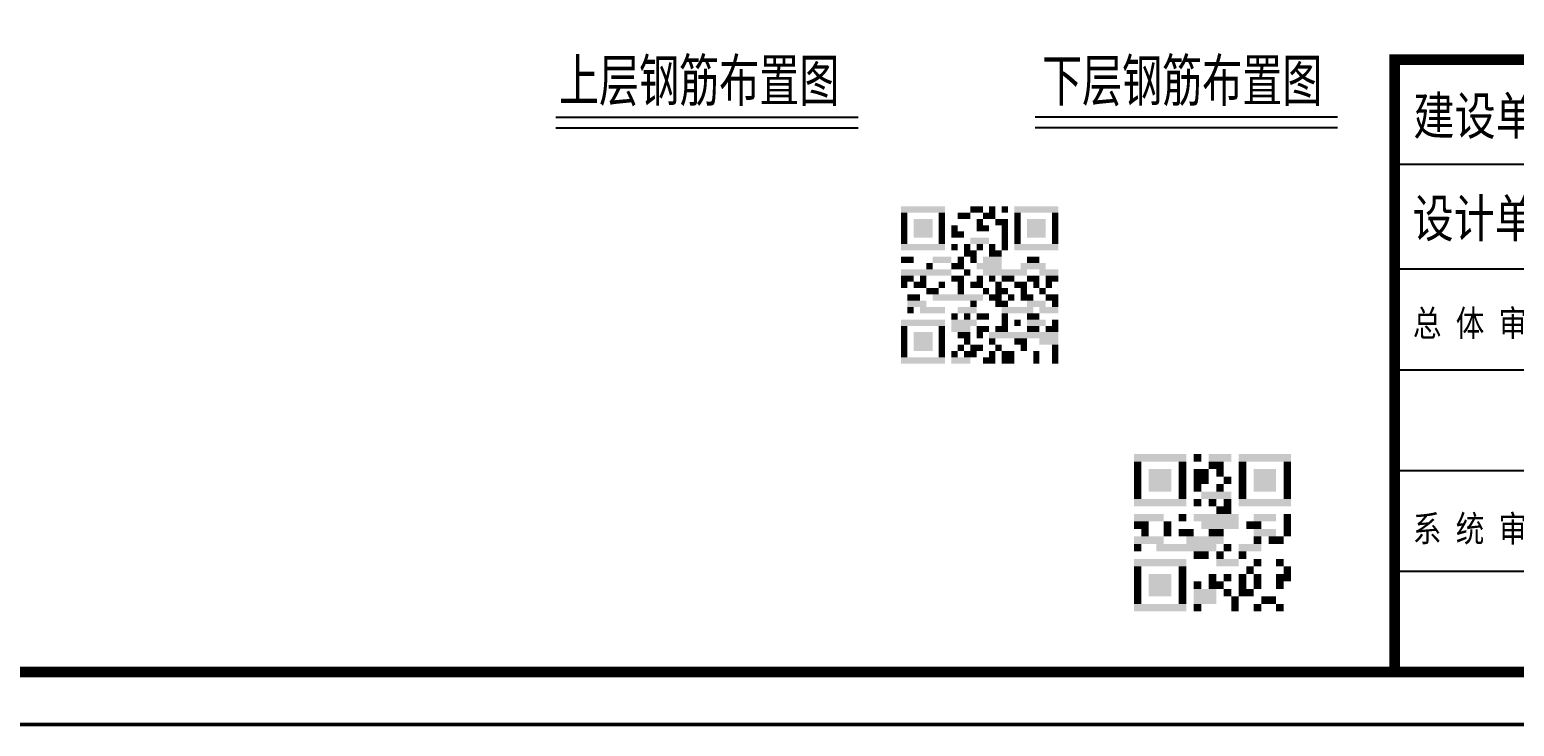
# Model space of a CAD drawing. Header units: millimetres. Extents: x -18 to 15743, y -16244 to -4817.
# Drawn here: x 5683 to 9930, y -16244 to -14251 of the extents above; entities that cross this region are included whole.
import ezdxf
from ezdxf.enums import TextEntityAlignment as Align

# ---------------------------------------------------------------- set-up
doc = ezdxf.new("R2010")
doc.units = ezdxf.units.MM
for name, color, linetype in [('GesoftDrawFrameFrameBlockLayer', 7, 'Continuous'), ('GesoftDrawFrameInLineLayer', 85, 'Continuous'), ('GesoftDrawFrameOutLineLayer', 180, 'Continuous'), ('GesoftDrawFrameTitleLayer', 7, 'Continuous'), ('标注', 3, 'Continuous')]:
    doc.layers.add(name, color=color, linetype=linetype)
doc.styles.add('宋体', font='SimSun.ttf', dxfattribs={"width": 0.7})
doc.styles.add('宋体样式', font='SimSun.ttf', dxfattribs={"width": 0.8})
doc.styles.add('宋体样式宽度0.7', font='SimSun.ttf', dxfattribs={"width": 0.7})
doc.styles.add('条形码', font='BC_C39.FBC', dxfattribs={"height": 11})

# ---------------------------------------------------------------- blocks, each defined once
blk = doc.blocks.new('0.25_a528e8101059b214a0224c9661d1e9c2')
at = {"layer": 'GesoftDrawFrameInLineLayer', "color": 0, "const_width": 1}
blk.add_lwpolyline([(0, 0), (0, 287), (-495, 287), (-495, 0), (0, 0)], dxfattribs=at)
at = {"layer": 'GesoftDrawFrameOutLineLayer', "color": 0, "const_width": 0.35}
blk.add_lwpolyline([(5, -5), (5, 292), (-520, 292), (-520, -5), (5, -5)], dxfattribs=at)
blk = doc.blocks.new('GESOFT00000000NEW_049a35bf7f0736cc4250df00ece10f93_a528e8101059b214a0224c9661d1e9c2_2e1cf7a908f61d0b50dc33cccab90907')
at = {"color": 0}
for points in [[(-247.07, 44.41), (-242.87, 44.41), (-247.07, 43.81), (-242.87, 43.81)], [(-240.47, 44.41), (-239.27, 44.41), (-240.47, 43.81), (-239.27, 43.81)], [(-238.67, 44.41), (-238.07, 44.41), (-238.67, 43.81), (-238.07, 43.81)], [(-237.47, 44.41), (-236.87, 44.41), (-237.47, 43.81), (-236.87, 43.81)], [(-236.27, 44.41), (-232.07, 44.41), (-236.27, 43.81), (-232.07, 43.81)], [(-247.07, 43.81), (-246.47, 43.81), (-247.07, 43.21), (-246.47, 43.21)], [(-247.07, 43.21), (-246.47, 43.21), (-247.07, 42.61), (-246.47, 42.61)], [(-247.07, 42.61), (-246.47, 42.61), (-247.07, 42.01), (-246.47, 42.01)], [(-245.87, 43.21), (-244.07, 43.21), (-245.87, 42.61), (-244.07, 42.61)], [(-245.87, 42.61), (-244.07, 42.61), (-245.87, 42.01), (-244.07, 42.01)], [(-243.47, 43.81), (-242.87, 43.81), (-243.47, 43.21), (-242.87, 43.21)], [(-243.47, 43.21), (-242.87, 43.21), (-243.47, 42.61), (-242.87, 42.61)], [(-243.47, 42.61), (-242.87, 42.61), (-243.47, 42.01), (-242.87, 42.01)], [(-242.27, 42.61), (-241.67, 42.61), (-242.27, 42.01), (-241.67, 42.01)], [(-241.67, 43.81), (-240.47, 43.81), (-241.67, 43.21), (-240.47, 43.21)], [(-239.87, 43.21), (-239.27, 43.21), (-239.87, 42.61), (-239.27, 42.61)], [(-239.87, 42.61), (-238.67, 42.61), (-239.87, 42.01), (-238.67, 42.01)], [(-239.27, 43.81), (-238.07, 43.81), (-239.27, 43.21), (-238.07, 43.21)], [(-238.07, 43.21), (-236.87, 43.21), (-238.07, 42.61), (-236.87, 42.61)], [(-237.47, 42.61), (-236.87, 42.61), (-237.47, 42.01), (-236.87, 42.01)], [(-236.27, 43.81), (-235.67, 43.81), (-236.27, 43.21), (-235.67, 43.21)], [(-236.27, 43.21), (-235.67, 43.21), (-236.27, 42.61), (-235.67, 42.61)], [(-236.27, 42.61), (-235.67, 42.61), (-236.27, 42.01), (-235.67, 42.01)], [(-235.07, 43.21), (-233.27, 43.21), (-235.07, 42.61), (-233.27, 42.61)], [(-235.07, 42.61), (-233.27, 42.61), (-235.07, 42.01), (-233.27, 42.01)], [(-232.67, 43.81), (-232.07, 43.81), (-232.67, 43.21), (-232.07, 43.21)], [(-232.67, 43.21), (-232.07, 43.21), (-232.67, 42.61), (-232.07, 42.61)], [(-232.67, 42.61), (-232.07, 42.61), (-232.67, 42.01), (-232.07, 42.01)], [(-247.07, 42.01), (-246.47, 42.01), (-247.07, 41.41), (-246.47, 41.41)], [(-247.07, 41.41), (-246.47, 41.41), (-247.07, 40.81), (-246.47, 40.81)], [(-245.87, 42.01), (-244.07, 42.01), (-245.87, 41.41), (-244.07, 41.41)], [(-243.47, 42.01), (-242.87, 42.01), (-243.47, 41.41), (-242.87, 41.41)], [(-243.47, 41.41), (-242.87, 41.41), (-243.47, 40.81), (-242.87, 40.81)], [(-242.27, 42.01), (-241.07, 42.01), (-242.27, 41.41), (-241.07, 41.41)], [(-240.47, 41.41), (-238.67, 41.41), (-240.47, 40.81), (-238.67, 40.81)], [(-237.47, 42.01), (-236.87, 42.01), (-237.47, 41.41), (-236.87, 41.41)], [(-237.47, 41.41), (-236.87, 41.41), (-237.47, 40.81), (-236.87, 40.81)], [(-236.27, 42.01), (-235.67, 42.01), (-236.27, 41.41), (-235.67, 41.41)], [(-236.27, 41.41), (-235.67, 41.41), (-236.27, 40.81), (-235.67, 40.81)], [(-235.07, 42.01), (-233.27, 42.01), (-235.07, 41.41), (-233.27, 41.41)], [(-232.67, 42.01), (-232.07, 42.01), (-232.67, 41.41), (-232.07, 41.41)], [(-232.67, 41.41), (-232.07, 41.41), (-232.67, 40.81), (-232.07, 40.81)], [(-247.07, 40.81), (-242.87, 40.81), (-247.07, 40.21), (-242.87, 40.21)], [(-242.27, 40.81), (-241.67, 40.81), (-242.27, 40.21), (-241.67, 40.21)], [(-241.07, 40.81), (-240.47, 40.81), (-241.07, 40.21), (-240.47, 40.21)], [(-241.07, 40.21), (-239.87, 40.21), (-241.07, 39.61), (-239.87, 39.61)], [(-239.87, 40.81), (-239.27, 40.81), (-239.87, 40.21), (-239.27, 40.21)], [(-238.67, 40.81), (-238.07, 40.81), (-238.67, 40.21), (-238.07, 40.21)], [(-238.67, 40.21), (-237.47, 40.21), (-238.67, 39.61), (-237.47, 39.61)], [(-237.47, 40.81), (-236.87, 40.81), (-237.47, 40.21), (-236.87, 40.21)], [(-236.27, 40.81), (-232.07, 40.81), (-236.27, 40.21), (-232.07, 40.21)], [(-247.07, 39.61), (-245.87, 39.61), (-247.07, 39.01), (-245.87, 39.01)], [(-247.07, 38.41), (-242.27, 38.41), (-247.07, 37.81), (-242.27, 37.81)], [(-244.67, 39.01), (-244.07, 39.01), (-244.67, 38.41), (-244.07, 38.41)], [(-244.07, 39.61), (-242.27, 39.61), (-244.07, 39.01), (-242.27, 39.01)], [(-242.27, 39.01), (-241.07, 39.01), (-242.27, 38.41), (-241.07, 38.41)], [(-241.67, 39.61), (-241.07, 39.61), (-241.67, 39.01), (-241.07, 39.01)], [(-241.07, 38.41), (-240.47, 38.41), (-241.07, 37.81), (-240.47, 37.81)], [(-240.47, 39.61), (-239.87, 39.61), (-240.47, 39.01), (-239.87, 39.01)], [(-239.87, 39.01), (-237.47, 39.01), (-239.87, 38.41), (-237.47, 38.41)], [(-239.27, 39.61), (-237.47, 39.61), (-239.27, 39.01), (-237.47, 39.01)], [(-239.27, 38.41), (-235.07, 38.41), (-239.27, 37.81), (-235.07, 37.81)], [(-235.67, 39.01), (-233.27, 39.01), (-235.67, 38.41), (-233.27, 38.41)], [(-235.07, 39.61), (-233.87, 39.61), (-235.07, 39.01), (-233.87, 39.01)], [(-233.87, 38.41), (-232.07, 38.41), (-233.87, 37.81), (-232.07, 37.81)], [(-247.07, 37.81), (-245.87, 37.81), (-247.07, 37.21), (-245.87, 37.21)], [(-247.07, 37.21), (-246.47, 37.21), (-247.07, 36.61), (-246.47, 36.61)], [(-245.87, 37.21), (-244.67, 37.21), (-245.87, 36.61), (-244.67, 36.61)], [(-245.27, 37.81), (-244.67, 37.81), (-245.27, 37.21), (-244.67, 37.21)], [(-243.47, 37.21), (-242.87, 37.21), (-243.47, 36.61), (-242.87, 36.61)], [(-242.27, 37.81), (-241.07, 37.81), (-242.27, 37.21), (-241.07, 37.21)], [(-241.67, 37.21), (-241.07, 37.21), (-241.67, 36.61), (-241.07, 36.61)], [(-240.47, 37.21), (-239.27, 37.21), (-240.47, 36.61), (-239.27, 36.61)], [(-239.87, 37.81), (-239.27, 37.81), (-239.87, 37.21), (-239.27, 37.21)], [(-238.67, 37.81), (-238.07, 37.81), (-238.67, 37.21), (-238.07, 37.21)], [(-238.07, 37.21), (-237.47, 37.21), (-238.07, 36.61), (-237.47, 36.61)], [(-237.47, 37.81), (-236.27, 37.81), (-237.47, 37.21), (-236.27, 37.21)], [(-236.27, 37.21), (-235.07, 37.21), (-236.27, 36.61), (-235.07, 36.61)], [(-235.07, 37.81), (-233.87, 37.81), (-235.07, 37.21), (-233.87, 37.21)], [(-234.47, 37.21), (-233.87, 37.21), (-234.47, 36.61), (-233.87, 36.61)], [(-233.27, 37.81), (-232.07, 37.81), (-233.27, 37.21), (-232.07, 37.21)], [(-233.27, 37.21), (-232.67, 37.21), (-233.27, 36.61), (-232.67, 36.61)], [(-246.47, 36.01), (-245.27, 36.01), (-246.47, 35.41), (-245.27, 35.41)], [(-246.47, 35.41), (-244.67, 35.41), (-246.47, 34.81), (-244.67, 34.81)], [(-244.67, 36.61), (-243.47, 36.61), (-244.67, 36.01), (-243.47, 36.01)], [(-244.07, 36.01), (-239.27, 36.01), (-244.07, 35.41), (-239.27, 35.41)], [(-241.67, 36.61), (-241.07, 36.61), (-241.67, 36.01), (-241.07, 36.01)], [(-240.47, 35.41), (-239.87, 35.41), (-240.47, 34.81), (-239.87, 34.81)], [(-239.27, 36.61), (-238.67, 36.61), (-239.27, 36.01), (-238.67, 36.01)], [(-238.67, 36.01), (-237.47, 36.01), (-238.67, 35.41), (-237.47, 35.41)], [(-238.07, 36.61), (-236.87, 36.61), (-238.07, 36.01), (-236.87, 36.01)], [(-238.07, 35.41), (-236.87, 35.41), (-238.07, 34.81), (-236.87, 34.81)], [(-236.87, 36.01), (-236.27, 36.01), (-236.87, 35.41), (-236.27, 35.41)], [(-235.67, 36.61), (-235.07, 36.61), (-235.67, 36.01), (-235.07, 36.01)], [(-235.67, 36.01), (-234.47, 36.01), (-235.67, 35.41), (-234.47, 35.41)], [(-235.07, 35.41), (-233.27, 35.41), (-235.07, 34.81), (-233.27, 34.81)], [(-233.87, 36.61), (-233.27, 36.61), (-233.87, 36.01), (-233.27, 36.01)], [(-233.27, 36.01), (-232.07, 36.01), (-233.27, 35.41), (-232.07, 35.41)], [(-232.67, 35.41), (-232.07, 35.41), (-232.67, 34.81), (-232.07, 34.81)], [(-246.47, 34.81), (-245.87, 34.81), (-246.47, 34.21), (-245.87, 34.21)], [(-245.27, 34.81), (-242.87, 34.81), (-245.27, 34.21), (-242.87, 34.21)], [(-242.27, 34.21), (-241.67, 34.21), (-242.27, 33.61), (-241.67, 33.61)], [(-241.67, 34.81), (-239.87, 34.81), (-241.67, 34.21), (-239.87, 34.21)], [(-241.07, 34.21), (-240.47, 34.21), (-241.07, 33.61), (-240.47, 33.61)], [(-239.87, 34.21), (-238.67, 34.21), (-239.87, 33.61), (-238.67, 33.61)], [(-237.47, 34.81), (-234.47, 34.81), (-237.47, 34.21), (-234.47, 34.21)], [(-237.47, 34.21), (-236.87, 34.21), (-237.47, 33.61), (-236.87, 33.61)], [(-235.07, 34.21), (-233.87, 34.21), (-235.07, 33.61), (-233.87, 33.61)], [(-233.87, 34.81), (-232.07, 34.81), (-233.87, 34.21), (-232.07, 34.21)], [(-247.07, 33.61), (-242.87, 33.61), (-247.07, 33.01), (-242.87, 33.01)], [(-247.07, 33.01), (-246.47, 33.01), (-247.07, 32.41), (-246.47, 32.41)], [(-243.47, 33.01), (-242.87, 33.01), (-243.47, 32.41), (-242.87, 32.41)], [(-242.27, 33.61), (-239.87, 33.61), (-242.27, 33.01), (-239.87, 33.01)], [(-242.27, 33.01), (-240.47, 33.01), (-242.27, 32.41), (-240.47, 32.41)], [(-239.87, 33.01), (-238.67, 33.01), (-239.87, 32.41), (-238.67, 32.41)], [(-238.07, 33.01), (-236.87, 33.01), (-238.07, 32.41), (-236.87, 32.41)], [(-237.47, 33.61), (-236.87, 33.61), (-237.47, 33.01), (-236.87, 33.01)], [(-236.27, 33.61), (-235.67, 33.61), (-236.27, 33.01), (-235.67, 33.01)], [(-235.07, 33.61), (-233.27, 33.61), (-235.07, 33.01), (-233.27, 33.01)], [(-235.07, 33.01), (-233.87, 33.01), (-235.07, 32.41), (-233.87, 32.41)], [(-233.27, 33.01), (-232.07, 33.01), (-233.27, 32.41), (-232.07, 32.41)], [(-232.67, 33.61), (-232.07, 33.61), (-232.67, 33.01), (-232.07, 33.01)], [(-247.07, 32.41), (-246.47, 32.41), (-247.07, 31.81), (-246.47, 31.81)], [(-247.07, 31.81), (-246.47, 31.81), (-247.07, 31.21), (-246.47, 31.21)], [(-247.07, 31.21), (-246.47, 31.21), (-247.07, 30.61), (-246.47, 30.61)], [(-245.87, 32.41), (-244.07, 32.41), (-245.87, 31.81), (-244.07, 31.81)], [(-245.87, 31.81), (-244.07, 31.81), (-245.87, 31.21), (-244.07, 31.21)], [(-245.87, 31.21), (-244.07, 31.21), (-245.87, 30.61), (-244.07, 30.61)], [(-243.47, 32.41), (-242.87, 32.41), (-243.47, 31.81), (-242.87, 31.81)], [(-243.47, 31.81), (-242.87, 31.81), (-243.47, 31.21), (-242.87, 31.21)], [(-243.47, 31.21), (-242.87, 31.21), (-243.47, 30.61), (-242.87, 30.61)], [(-241.67, 32.41), (-240.47, 32.41), (-241.67, 31.81), (-240.47, 31.81)], [(-241.67, 31.21), (-241.07, 31.21), (-241.67, 30.61), (-241.07, 30.61)], [(-241.07, 31.81), (-240.47, 31.81), (-241.07, 31.21), (-240.47, 31.21)], [(-240.47, 31.21), (-239.27, 31.21), (-240.47, 30.61), (-239.27, 30.61)], [(-239.87, 32.41), (-239.27, 32.41), (-239.87, 31.81), (-239.27, 31.81)], [(-238.67, 32.41), (-232.07, 32.41), (-238.67, 31.81), (-232.07, 31.81)], [(-238.67, 31.81), (-238.07, 31.81), (-238.67, 31.21), (-238.07, 31.21)], [(-238.07, 31.21), (-237.47, 31.21), (-238.07, 30.61), (-237.47, 30.61)], [(-236.27, 31.81), (-235.07, 31.81), (-236.27, 31.21), (-235.07, 31.21)], [(-235.67, 31.21), (-235.07, 31.21), (-235.67, 30.61), (-235.07, 30.61)], [(-233.87, 31.81), (-232.07, 31.81), (-233.87, 31.21), (-232.07, 31.21)], [(-232.67, 31.21), (-232.07, 31.21), (-232.67, 30.61), (-232.07, 30.61)], [(-247.07, 30.61), (-246.47, 30.61), (-247.07, 30.01), (-246.47, 30.01)], [(-247.07, 30.01), (-242.87, 30.01), (-247.07, 29.41), (-242.87, 29.41)], [(-243.47, 30.61), (-242.87, 30.61), (-243.47, 30.01), (-242.87, 30.01)], [(-242.27, 30.61), (-241.67, 30.61), (-242.27, 30.01), (-241.67, 30.01)], [(-242.27, 30.01), (-240.47, 30.01), (-242.27, 29.41), (-240.47, 29.41)], [(-241.07, 30.61), (-239.87, 30.61), (-241.07, 30.01), (-239.87, 30.01)], [(-239.27, 30.01), (-238.07, 30.01), (-239.27, 29.41), (-238.07, 29.41)], [(-238.67, 30.61), (-238.07, 30.61), (-238.67, 30.01), (-238.07, 30.01)], [(-237.47, 30.61), (-236.27, 30.61), (-237.47, 30.01), (-236.27, 30.01)], [(-237.47, 30.01), (-236.27, 30.01), (-237.47, 29.41), (-236.27, 29.41)], [(-234.47, 30.61), (-233.87, 30.61), (-234.47, 30.01), (-233.87, 30.01)], [(-234.47, 30.01), (-233.87, 30.01), (-234.47, 29.41), (-233.87, 29.41)], [(-232.67, 30.61), (-232.07, 30.61), (-232.67, 30.01), (-232.07, 30.01)], [(-232.67, 30.01), (-232.07, 30.01), (-232.67, 29.41), (-232.07, 29.41)], [(-224.87, 20.79), (-219.87, 20.79), (-224.87, 20.07), (-219.87, 20.07)], [(-224.87, 20.07), (-224.15, 20.07), (-224.87, 19.36), (-224.15, 19.36)], [(-220.58, 20.07), (-219.87, 20.07), (-220.58, 19.36), (-219.87, 19.36)], [(-219.15, 20.79), (-218.44, 20.79), (-219.15, 20.07), (-218.44, 20.07)], [(-217.72, 20.79), (-215.58, 20.79), (-217.72, 20.07), (-215.58, 20.07)], [(-217.72, 20.07), (-216.3, 20.07), (-217.72, 19.36), (-216.3, 19.36)], [(-214.87, 20.79), (-209.87, 20.79), (-214.87, 20.07), (-209.87, 20.07)], [(-214.87, 20.07), (-214.15, 20.07), (-214.87, 19.36), (-214.15, 19.36)], [(-210.58, 20.07), (-209.87, 20.07), (-210.58, 19.36), (-209.87, 19.36)], [(-224.87, 19.36), (-224.15, 19.36), (-224.87, 18.64), (-224.15, 18.64)], [(-224.87, 18.64), (-224.15, 18.64), (-224.87, 17.93), (-224.15, 17.93)], [(-223.44, 19.36), (-221.3, 19.36), (-223.44, 18.64), (-221.3, 18.64)], [(-223.44, 18.64), (-221.3, 18.64), (-223.44, 17.93), (-221.3, 17.93)], [(-220.58, 19.36), (-219.87, 19.36), (-220.58, 18.64), (-219.87, 18.64)], [(-220.58, 18.64), (-219.87, 18.64), (-220.58, 17.93), (-219.87, 17.93)], [(-219.15, 19.36), (-217.72, 19.36), (-219.15, 18.64), (-217.72, 18.64)], [(-219.15, 18.64), (-217.72, 18.64), (-219.15, 17.93), (-217.72, 17.93)], [(-217.01, 19.36), (-216.3, 19.36), (-217.01, 18.64), (-216.3, 18.64)], [(-216.3, 18.64), (-215.58, 18.64), (-216.3, 17.93), (-215.58, 17.93)], [(-214.87, 19.36), (-214.15, 19.36), (-214.87, 18.64), (-214.15, 18.64)], [(-214.87, 18.64), (-214.15, 18.64), (-214.87, 17.93), (-214.15, 17.93)], [(-213.44, 19.36), (-211.3, 19.36), (-213.44, 18.64), (-211.3, 18.64)], [(-213.44, 18.64), (-211.3, 18.64), (-213.44, 17.93), (-211.3, 17.93)], [(-210.58, 19.36), (-209.87, 19.36), (-210.58, 18.64), (-209.87, 18.64)], [(-210.58, 18.64), (-209.87, 18.64), (-210.58, 17.93), (-209.87, 17.93)], [(-224.87, 17.93), (-224.15, 17.93), (-224.87, 17.21), (-224.15, 17.21)], [(-224.87, 17.21), (-224.15, 17.21), (-224.87, 16.5), (-224.15, 16.5)], [(-223.44, 17.93), (-221.3, 17.93), (-223.44, 17.21), (-221.3, 17.21)], [(-220.58, 17.93), (-219.87, 17.93), (-220.58, 17.21), (-219.87, 17.21)], [(-220.58, 17.21), (-219.87, 17.21), (-220.58, 16.5), (-219.87, 16.5)], [(-219.15, 17.93), (-218.44, 17.93), (-219.15, 17.21), (-218.44, 17.21)], [(-218.44, 17.21), (-215.58, 17.21), (-218.44, 16.5), (-215.58, 16.5)], [(-217.01, 17.93), (-216.3, 17.93), (-217.01, 17.21), (-216.3, 17.21)], [(-214.87, 17.93), (-214.15, 17.93), (-214.87, 17.21), (-214.15, 17.21)], [(-214.87, 17.21), (-214.15, 17.21), (-214.87, 16.5), (-214.15, 16.5)], [(-213.44, 17.93), (-211.3, 17.93), (-213.44, 17.21), (-211.3, 17.21)], [(-210.58, 17.93), (-209.87, 17.93), (-210.58, 17.21), (-209.87, 17.21)], [(-210.58, 17.21), (-209.87, 17.21), (-210.58, 16.5), (-209.87, 16.5)], [(-224.87, 16.5), (-219.87, 16.5), (-224.87, 15.79), (-219.87, 15.79)], [(-219.15, 16.5), (-218.44, 16.5), (-219.15, 15.79), (-218.44, 15.79)], [(-217.72, 16.5), (-217.01, 16.5), (-217.72, 15.79), (-217.01, 15.79)], [(-217.01, 15.79), (-215.58, 15.79), (-217.01, 15.07), (-215.58, 15.07)], [(-216.3, 16.5), (-215.58, 16.5), (-216.3, 15.79), (-215.58, 15.79)], [(-214.87, 16.5), (-209.87, 16.5), (-214.87, 15.79), (-209.87, 15.79)], [(-224.87, 15.07), (-222.01, 15.07), (-224.87, 14.36), (-222.01, 14.36)], [(-224.87, 14.36), (-223.44, 14.36), (-224.87, 13.64), (-223.44, 13.64)], [(-222.01, 14.36), (-221.3, 14.36), (-222.01, 13.64), (-221.3, 13.64)], [(-220.58, 15.07), (-219.87, 15.07), (-220.58, 14.36), (-219.87, 14.36)], [(-219.15, 15.07), (-214.87, 15.07), (-219.15, 14.36), (-214.87, 14.36)], [(-218.44, 14.36), (-214.87, 14.36), (-218.44, 13.64), (-214.87, 13.64)], [(-214.15, 14.36), (-212.72, 14.36), (-214.15, 13.64), (-212.72, 13.64)], [(-213.44, 15.07), (-211.3, 15.07), (-213.44, 14.36), (-211.3, 14.36)], [(-210.58, 15.07), (-209.87, 15.07), (-210.58, 14.36), (-209.87, 14.36)], [(-210.58, 14.36), (-209.87, 14.36), (-210.58, 13.64), (-209.87, 13.64)], [(-224.87, 12.93), (-222.01, 12.93), (-224.87, 12.21), (-222.01, 12.21)], [(-224.15, 13.64), (-223.44, 13.64), (-224.15, 12.93), (-223.44, 12.93)], [(-222.01, 13.64), (-221.3, 13.64), (-222.01, 12.93), (-221.3, 12.93)], [(-220.58, 13.64), (-219.15, 13.64), (-220.58, 12.93), (-219.15, 12.93)], [(-219.87, 12.93), (-216.3, 12.93), (-219.87, 12.21), (-216.3, 12.21)], [(-217.72, 13.64), (-216.3, 13.64), (-217.72, 12.93), (-216.3, 12.93)], [(-213.44, 13.64), (-211.3, 13.64), (-213.44, 12.93), (-211.3, 12.93)], [(-213.44, 12.93), (-212.72, 12.93), (-213.44, 12.21), (-212.72, 12.21)], [(-212.01, 12.93), (-210.58, 12.93), (-212.01, 12.21), (-210.58, 12.21)], [(-210.58, 13.64), (-209.87, 13.64), (-210.58, 12.93), (-209.87, 12.93)], [(-224.87, 12.21), (-224.15, 12.21), (-224.87, 11.5), (-224.15, 11.5)], [(-222.72, 12.21), (-217.01, 12.21), (-222.72, 11.5), (-217.01, 11.5)], [(-219.15, 11.5), (-217.72, 11.5), (-219.15, 10.79), (-217.72, 10.79)], [(-217.01, 11.5), (-216.3, 11.5), (-217.01, 10.79), (-216.3, 10.79)], [(-216.3, 12.21), (-215.58, 12.21), (-216.3, 11.5), (-215.58, 11.5)], [(-214.87, 12.21), (-212.72, 12.21), (-214.87, 11.5), (-212.72, 11.5)], [(-214.87, 11.5), (-214.15, 11.5), (-214.87, 10.79), (-214.15, 10.79)], [(-224.87, 10.79), (-219.87, 10.79), (-224.87, 10.07), (-219.87, 10.07)], [(-224.87, 10.07), (-224.15, 10.07), (-224.87, 9.36), (-224.15, 9.36)], [(-220.58, 10.07), (-219.87, 10.07), (-220.58, 9.36), (-219.87, 9.36)], [(-217.01, 10.79), (-214.87, 10.79), (-217.01, 10.07), (-214.87, 10.07)], [(-214.15, 10.07), (-213.44, 10.07), (-214.15, 9.36), (-213.44, 9.36)], [(-213.44, 10.79), (-212.72, 10.79), (-213.44, 10.07), (-212.72, 10.07)], [(-211.3, 10.79), (-210.58, 10.79), (-211.3, 10.07), (-210.58, 10.07)], [(-210.58, 10.07), (-209.87, 10.07), (-210.58, 9.36), (-209.87, 9.36)], [(-224.87, 9.36), (-224.15, 9.36), (-224.87, 8.64), (-224.15, 8.64)], [(-224.87, 8.64), (-224.15, 8.64), (-224.87, 7.93), (-224.15, 7.93)], [(-223.44, 9.36), (-221.3, 9.36), (-223.44, 8.64), (-221.3, 8.64)], [(-223.44, 8.64), (-221.3, 8.64), (-223.44, 7.93), (-221.3, 7.93)], [(-220.58, 9.36), (-219.87, 9.36), (-220.58, 8.64), (-219.87, 8.64)], [(-220.58, 8.64), (-219.87, 8.64), (-220.58, 7.93), (-219.87, 7.93)], [(-219.15, 8.64), (-218.44, 8.64), (-219.15, 7.93), (-218.44, 7.93)], [(-217.72, 9.36), (-217.01, 9.36), (-217.72, 8.64), (-217.01, 8.64)], [(-217.72, 8.64), (-216.3, 8.64), (-217.72, 7.93), (-216.3, 7.93)], [(-216.3, 9.36), (-215.58, 9.36), (-216.3, 8.64), (-215.58, 8.64)], [(-214.87, 9.36), (-214.15, 9.36), (-214.87, 8.64), (-214.15, 8.64)], [(-214.87, 8.64), (-214.15, 8.64), (-214.87, 7.93), (-214.15, 7.93)], [(-213.44, 9.36), (-212.72, 9.36), (-213.44, 8.64), (-212.72, 8.64)], [(-213.44, 8.64), (-212.72, 8.64), (-213.44, 7.93), (-212.72, 7.93)], [(-211.3, 9.36), (-209.87, 9.36), (-211.3, 8.64), (-209.87, 8.64)], [(-211.3, 8.64), (-210.58, 8.64), (-211.3, 7.93), (-210.58, 7.93)], [(-224.87, 7.93), (-224.15, 7.93), (-224.87, 7.21), (-224.15, 7.21)], [(-224.87, 7.21), (-224.15, 7.21), (-224.87, 6.5), (-224.15, 6.5)], [(-223.44, 7.93), (-221.3, 7.93), (-223.44, 7.21), (-221.3, 7.21)], [(-220.58, 7.93), (-219.87, 7.93), (-220.58, 7.21), (-219.87, 7.21)], [(-220.58, 7.21), (-219.87, 7.21), (-220.58, 6.5), (-219.87, 6.5)], [(-219.15, 7.93), (-217.01, 7.93), (-219.15, 7.21), (-217.01, 7.21)], [(-219.15, 7.21), (-217.01, 7.21), (-219.15, 6.5), (-217.01, 6.5)], [(-216.3, 7.93), (-215.58, 7.93), (-216.3, 7.21), (-215.58, 7.21)], [(-215.58, 7.21), (-214.87, 7.21), (-215.58, 6.5), (-214.87, 6.5)], [(-214.87, 7.93), (-213.44, 7.93), (-214.87, 7.21), (-213.44, 7.21)], [(-212.72, 7.21), (-211.3, 7.21), (-212.72, 6.5), (-211.3, 6.5)], [(-224.87, 6.5), (-219.87, 6.5), (-224.87, 5.79), (-219.87, 5.79)], [(-219.15, 6.5), (-218.44, 6.5), (-219.15, 5.79), (-218.44, 5.79)], [(-215.58, 6.5), (-214.87, 6.5), (-215.58, 5.79), (-214.87, 5.79)], [(-213.44, 6.5), (-212.72, 6.5), (-213.44, 5.79), (-212.72, 5.79)], [(-211.3, 6.5), (-210.58, 6.5), (-211.3, 5.79), (-210.58, 5.79)]]:
    blk.add_solid(points, dxfattribs=at)
at = {"layer": 'GesoftDrawFrameTitleLayer', "color": 7}
for p, q in [((-200, 48.4), (-200, 0)), ((-180, 48.4), (-200, 48.4)), ((-180, 38.4), (-200, 38.4)), ((-180, 28.8), (-200, 28.8)), ((-180, 19.2), (-200, 19.2)), ((-180, 9.6), (-200, 9.6)), ((-180, 0), (-200, 0))]:
    blk.add_line(p, q, dxfattribs=at)
at = {"layer": 'GesoftDrawFrameTitleLayer', "color": 7, "const_width": 1}
blk.add_lwpolyline([(0, 0), (0, 58.4), (-200, 58.4), (-200, 0)], close=True, dxfattribs=at)
at = {"layer": 'GesoftDrawFrameFrameBlockLayer'}
blk.add_blockref('0.25_a528e8101059b214a0224c9661d1e9c2', (0, 0), dxfattribs=at)
at = {"layer": 'GesoftDrawFrameTitleLayer', "color": 7, "style": '宋体样式宽度0.7', "width": 0.8}
for s, height, p in [('建设单位', 3.6, (-198.22, 51.24)), ('设计单位', 3.6, (-198.3, 41.47)), ('总 体 审 定', 2.5, (-198.26, 32.01)), ('系 统 审 定', 2.5, (-198.26, 12.42))]:
    blk.add_text(s, height=height, dxfattribs=at).set_placement(p)
at = {"layer": 'GesoftDrawFrameTitleLayer', "color": 7, "style": '条形码', "width": 2}
blk.add_attdef('BARCODE', (-2.8, 60.5), '', height=6, rotation=90, dxfattribs=at)
at = {"layer": 'GesoftDrawFrameTitleLayer', "style": '宋体样式'}
for tag, height, width, p in [('GCMC0', 3.6, 0.8, (-40, 43.4)), ('SHEJI', 2.5, 0.8, (-154, 35.2)), ('SHEJI2', 2.5, 0.8, (-137.76, 35.27)), ('SJJD', 2.5, 0.8, (-14, 34.4)), ('JIAOHE', 2.5, 0.8, (-154, 28.8)), ('JIAOHE2', 2.5, 0.8, (-137.61, 28.83)), ('VERSION0', 2.5, 0.8, (-14, 26.4)), ('ZTSD', 2.5, 0.8, (-190, 24)), ('CEMING', 4, 0.7, (-84, 22.59)), ('ZYFZR1', 2.5, 0.8, (-154, 22.4)), ('ZYFZR2', 2.5, 0.8, (-137.76, 22.24)), ('BILI', 2.5, 0.8, (-14, 18.4)), ('XMFZR1', 2.5, 0.8, (-154, 16)), ('XMFZR2', 2.5, 0.8, (-137.98, 16.22)), ('DOCNAME0', 3.5, 0.9, (-84, 13.27)), ('RIQI', 2.5, 0.8, (-14, 10.4)), ('SENHE', 2.5, 0.8, (-154, 9.6)), ('SENHE2', 2.5, 0.8, (-137.41, 9.52)), ('DOCNAME2', 3.5, 0.9, (-84, 9.42)), ('XTSD', 2.5, 0.8, (-190, 4.8)), ('SENDING', 2.5, 0.8, (-154, 3.2)), ('SENDING2', 2.5, 0.8, (-137.41, 3.81)), ('TUHAO', 2.5, 0.8, (-91.5, 3.2)), ('PROJECTNO', 2.5, 0.8, (-47.5, 3.2)), ('PAGENUMBER', 2.5, 0.8, (-31.78, 3.83)), ('PAGECOUNT', 2.5, 0.8, (-10.8, 3.83))]:
    blk.add_attdef(tag, text='', height=height, dxfattribs=dict(at, width=width)).set_placement(p, align=Align.MIDDLE_CENTER)
blk.add_attdef('PIANMING', text='', height=4, dxfattribs=at).set_placement((-84, 31.09), align=Align.MIDDLE_CENTER)

msp = doc.modelspace()

# ---------------------------------------------------------------- linework, layer by layer
at = {"layer": '标注', "color": 4}
for p, q in [((7188.09, -14501.82), (8053.09, -14501.82)), ((9424.14, -14501.82), (8559.14, -14501.82))]:
    msp.add_line(p, q, dxfattribs=at)
at = {"layer": '标注'}
for p, q in [((7188.09, -14531.82), (8053.09, -14531.82)), ((9424.14, -14531.82), (8559.14, -14531.82))]:
    msp.add_line(p, q, dxfattribs=at)

# ---------------------------------------------------------------- block references
at = {"layer": '标注', "xscale": 30, "yscale": 30, "zscale": 30}
msp.add_blockref('GESOFT00000000NEW_049a35bf7f0736cc4250df00ece10f93_a528e8101059b214a0224c9661d1e9c2_2e1cf7a908f61d0b50dc33cccab90907', (15587.73, -16088.95), dxfattribs=at)

# ---------------------------------------------------------------- texts
at = {"layer": '标注', "style": '宋体', "width": 0.7}
for s, p in [('上层钢筋布置图', (7197.03, -14456.2)), ('下层钢筋布置图', (8578.95, -14456.2))]:
    msp.add_text(s, height=120, dxfattribs=at).set_placement(p)

doc.saveas('drawing.dxf')
